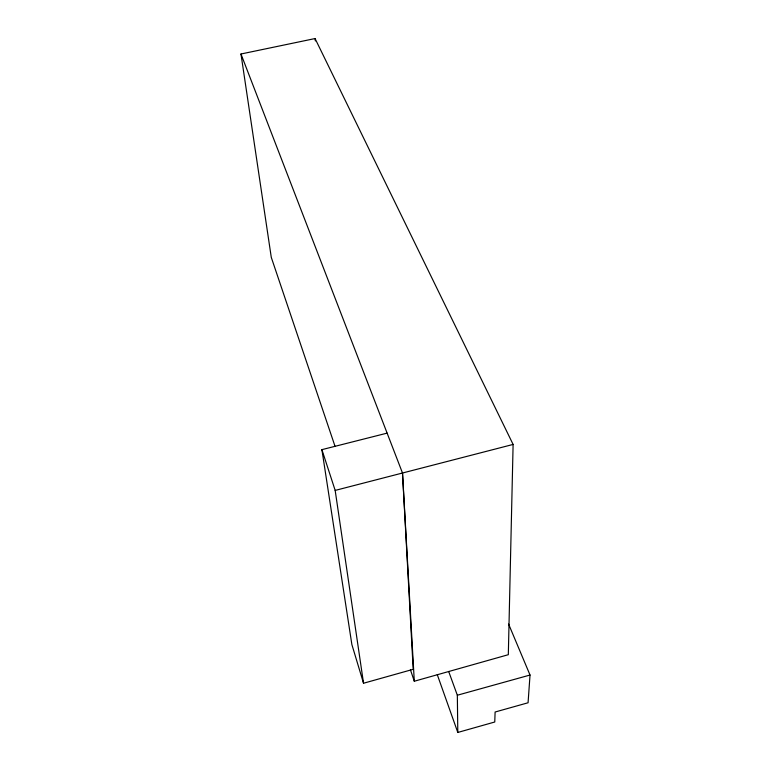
<?xml version="1.0" encoding="UTF-8"?>
<svg xmlns="http://www.w3.org/2000/svg" width="771" height="771" viewBox="0 0 771 771"><rect width="100%" height="100%" fill="white"/><g stroke="black" fill="none" stroke-linecap="round" stroke-linejoin="round"><path stroke-width="1.16" d="M335.096 446.505L271.276 257.35L240.976 53.999L315.069 38.55L513.11 444.433L508.32 654.695L414.297 681.236L410.451 669.835M508.59 624.057L530.024 675.039L528.068 702.767L495.107 712.018L494.76 722.003L457.801 732.45L437.282 674.664M387.119 433.129L321.902 449.647L351.875 644.566L363.536 683.241L413.198 669.305L402.501 473.028L240.976 53.999M457.801 732.45L457.338 695.23L530.024 675.039M363.536 683.241L335.173 490.414L513.11 444.433M448.683 671.474L457.338 695.23M321.902 449.647L335.173 490.414M315.069 38.55L315.349 40.94M402.501 473.028L414.297 681.236"/></g></svg>
